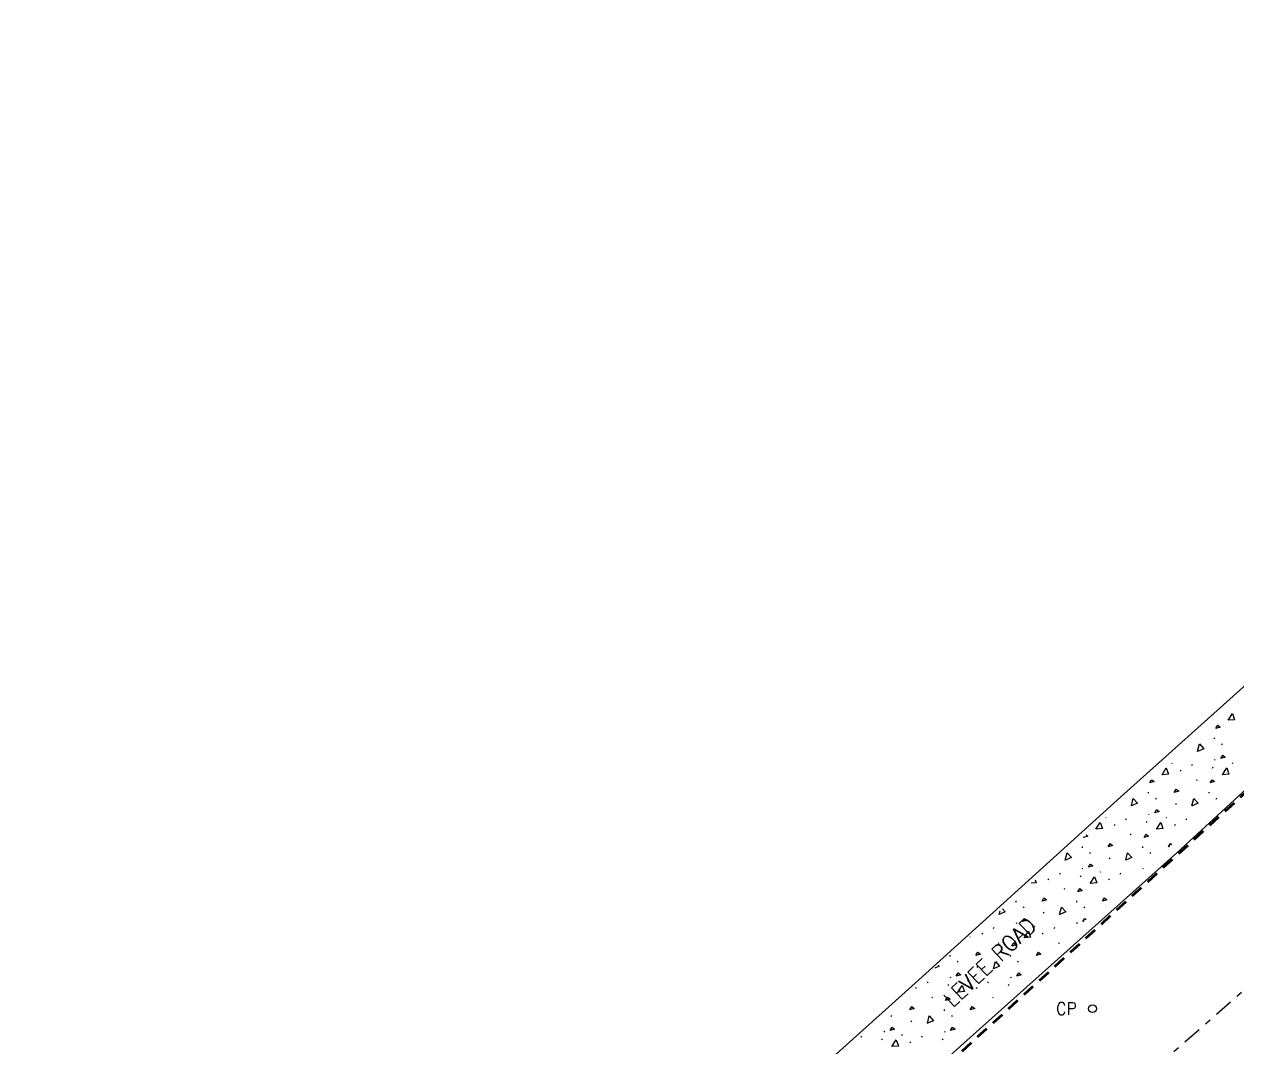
# Model space of a CAD drawing. Header units: metres. Extents: x -703672 to 3951284, y -4124475 to 4104628.
# Drawn here: x 327111.4 to 327188.3, y 4104162.7 to 4104227.6 of the extents above; entities that cross this region are included whole.
import ezdxf
from ezdxf.enums import TextEntityAlignment as Align

# ---------------------------------------------------------------- set-up
doc = ezdxf.new("R2010")
doc.units = ezdxf.units.M
doc.header["$MEASUREMENT"] = 0
doc.linetypes.add('DGN Style 2', pattern=[1.3283826688107345, 0.7970296012864407, -0.5313530675242938])
doc.linetypes.add('DGN Style 7', pattern=[2.6567653376214695, 1.195544401929661, -0.5313530675242938, 0.3985148006432204, -0.5313530675242938])
for name, color, linetype, lineweight in [('C-PROP-BASE', 2, 'CONLMT', 0), ('C-PROP-CONS(Alpha)', 7, 'DGN Style 2', 40), ('V-ANNO-PATT', 9, 'Continuous', 0), ('V-POWR-POLE', 7, 'Continuous', 0), ('V-SITE-WALK', 7, 'Continuous', 0)]:
    doc.layers.add(name, color=color, linetype=linetype, lineweight=lineweight)
doc.styles.add('Style-STANDARD', font='STANDARD.shx')
doc.linetypes.add('CONLMT', pattern='A,0.10417,-0.00902625,[2,dgnlstyle-tsaec.shx,S=4.133597883597883e-05,R=0,X=0,Y=0],-0.00902625', length=0.1222225)

# ---------------------------------------------------------------- blocks, each defined once
blk = doc.blocks.new('POLE1_1')
at = {"layer": 'V-POWR-POLE', "linetype": 'ByBlock'}
blk.add_circle((6.589354597963393e-05, 6.589386612176895e-05), 0.16473379, dxfattribs=at)
blk = doc.blocks.new('NULL_70')
at = {"layer": 'V-POWR-POLE', "linetype": 'ByBlock', "xscale": 1.5, "yscale": 1.5, "zscale": 0.5}
blk.add_blockref('POLE1_1', (0, 0), dxfattribs=at)
blk = doc.blocks.new('NULL_69')
at = {"layer": 'V-POWR-POLE', "linetype": 'ByBlock'}
blk.add_blockref('NULL_70', (0, 0), dxfattribs=at)
at = {"layer": 'V-POWR-POLE', "linetype": 'ByBlock', "style": 'Style-STANDARD'}
blk.add_text('CP', height=0.8, dxfattribs=at).set_placement((-1, 0), align=Align.MIDDLE_RIGHT)
blk = doc.blocks.new('POLE1_3')
at = {"layer": 'V-POWR-POLE', "linetype": 'ByBlock'}
blk.add_circle((6.589357508346438e-05, 6.589386612176895e-05), 0.16473379, dxfattribs=at)
blk = doc.blocks.new('NULL_1848')
at = {"layer": 'V-POWR-POLE', "linetype": 'ByBlock', "xscale": 1.5, "yscale": 1.5, "zscale": 0.5}
blk.add_blockref('POLE1_3', (0, 0), dxfattribs=at)

msp = doc.modelspace()

# ---------------------------------------------------------------- linework, layer by layer
at = {"layer": 'C-PROP-BASE', "color": 251, "linetype": 'DGN Style 7'}
msp.add_lwpolyline([(327108.3599347307, 4104088.360029524), (327122.882934731, 4104104.208712024), (327130.3869347314, 4104112.269712024), (327155.1269347306, 4104136.681712024), (327209.6859347307, 4104184.752712024), (327234.0319347308, 4104201.824712024), (327263.0649347309, 4104223.844712024), (327317.2629347312, 4104265.886712024)], dxfattribs=at)
at = {"layer": 'C-PROP-CONS(Alpha)', "color": 9, "transparency": 33554661, "flags": 128}
msp.add_lwpolyline([(328051.3527000129, 4102748.37939936), (328033.3155557459, 4102763.759859016), (328008.635876491, 4102785.194791595), (328001.0587122234, 4102791.754994317), (327978.7635198684, 4102811.492673358), (327966.1439298082, 4102822.81362133), (327961.8799502737, 4102829.347595384), (327957.057644274, 4102838.760785415), (327950.9142166439, 4102852.447486374), (327944.9108842695, 4102882.46314165), (327922.9503158275, 4102979.617200589), (327922.1960612735, 4102984.074704956), (327896.895254712, 4103096.805002357), (327873.602682129, 4103197.996084934), (327970.2778919048, 4103222.03458913), (327945.2853782952, 4103305.343080384), (327930.2819876203, 4103330.564998057), (327883.5789010234, 4103409.045375251), (327883.5789010235, 4103409.045375251), (327870.9613363898, 4103413.475533437), (327831.8293273544, 4103476.306306486), (327799.6734495071, 4103521.613691107), (327806.6592676204, 4103526.955593927), (327784.9216440988, 4103571.617824119), (327626.2738909589, 4103555.289453546), (327612.5795421994, 4103537.316554541), (327610.912267143, 4103605.482858766), (327464.3899750119, 4103600.408329677), (327376.9287606052, 4103410.137822579), (327521.4700117525, 4103346.727226583), (327528.8281654069, 4103347.647212733), (327568.3287292437, 4103211.27215154), (327234.5934998402, 4103358.397358307), (327245.9429127203, 4103450.162797557), (327247.4057606828, 4103462.282137395), (327240.1466832621, 4103465.304146356), (327209.4846702361, 4103470.912804143), (327163.5775247305, 4103479.173001934), (327097.1773292364, 4103490.791457197), (327094.8037589096, 4103490.336329404), (327087.5669605479, 4103491.465917642), (327077.449539086, 4103494.95888159), (327074.0302851388, 4103496.139353393), (327072.3445527111, 4103496.70369043), (327040.4265800085, 4103507.290822693), (327024.6254833043, 4103509.746641063), (327005.0554566061, 4103511.621346213), (326997.3663593705, 4103513.401218432), (326987.1858611336, 4103509.176851866), (326924.9401869376, 4103516.679666858), (326868.1898380349, 4103514.452095245, -0.4874798272826256), (326842.7291952347, 4103544.504835935), (326855.8128268328, 4103607.653487044), (326872.3549334486, 4103674.829124694), (326885.7849688843, 4103716.963841686), (326897.1820855098, 4103756.392376348), (326911.8079730987, 4103792.562866542), (326942.7784593481, 4103859.495280759), (326985.0309523789, 4103937.170100313), (327038.3759761521, 4104017.339902852), (327049.9699591843, 4104031.93014326), (327093.2772874826, 4104085.216318096), (327121.0561478767, 4104115.05712215), (327147.4927338528, 4104141.109056442), (327201.0579048989, 4104189.950156559), (327247.8236230445, 4104227.241544621), (327274.2756034104, 4104246.458416275), (327310.9052788371, 4104272.189052842), (327338.7507480193, 4104290.682435896), (327394.3822770293, 4104323.718145463), (327454.7797406209, 4104356.193582261), (327554.8217139727, 4104397.588329164), (327560.1573850386, 4104391.696800068), (327629.8959608893, 4104414.015198105), (327759.0313031515, 4104448.398455133), (327757.2739255879, 4104455.165774307), (328107.0540342975, 4104542.510103815), (328119.3380608568, 4104542.510103815), (328124.6483431717, 4104536.17317302), (328129.4254646109, 4104518.549251009), (328131.921990407, 4104503.029638088), (328135.078302787, 4104500.213224401), (328154.085317786, 4104500.667789092), (328149.8985258908, 4104547.783738694), (328149.7745655841, 4104555.824714896), (328168.0966631506, 4104560.116307975), (328180.1971601305, 4104561.571233069), (328186.8764764442, 4104562.389659171), (328203.8937110046, 4104564.517264253), (328194.5649608789, 4104557.623580912), (328191.4437345657, 4104556.202444898), (328187.3603782359, 4104545.719257489), (328182.8253075863, 4104532.763466077), (328181.3393865761, 4104525.839460123), (328180.4385673145, 4104514.508980992), (328180.3416913476, 4104501.519693172), (328182.9952471908, 4104464.369911368), (328121.0450735461, 4104464.115166628), (328089.3117504606, 4104492.939601823), (327768.6929376793, 4104411.193379837), (327762.394272341, 4104435.44831491), (327630.6153729495, 4104402.081270727), (327568.961239384, 4104381.975780278), (327586.7809209799, 4104362.299684941), (327579.7950375145, 4104360.190021981), (327526.9949811692, 4104339.560635842), (327472.178603134, 4104315.449356015), (327377.0616109308, 4104262.394203749), (327337.8150383515, 4104235.453131521), (327331.8477650884, 4104234.203481648), (327216.3820695355, 4104145.337984444), (327178.5929724798, 4104112.042658567), (327136.6371358891, 4104068.619937841), (327133.1617217513, 4104062.073926368), (327081.9927725713, 4104002.304896605), (327197.9125123062, 4103949.973291562), (327165.5484697489, 4103878.060140899), (327236.1839484199, 4103839.517953459), (327385.373955234, 4103849.829860281), (327376.9496945368, 4103947.711745712), (327522.7087312953, 4103959.659207741), (327570.1209276664, 4103966.104005254), (327619.9429955619, 4103970.187781311), (327675.5802737248, 4103972.189662043), (327840.2462419602, 4103985.686872555), (327861.3262067086, 4103740.757760243), (327930.6420660896, 4103742.354851621), (327992.4427256854, 4103748.227855178), (328033.5029494578, 4103744.724846469), (328070.8848923553, 4103745.586155542), (328069.9830035489, 4103756.769478619), (328241.8330771768, 4103770.442215998), (328288.4642937218, 4103241.598537642), (328052.9743225681, 4103223.495877456), (328046.3409570817, 4103208.988679592), (328077.9633670195, 4102853.33535271), (328045.914018165, 4102815.224954779), (328124.4115326538, 4102748.37939936)], format="xyb", dxfattribs=at)
at = {"layer": 'V-ANNO-PATT', "linetype": 'Continuous'}
for p, q in [((327186.8933280095, 4104182.320549935, 12.06552094284165), (327186.8940711887, 4104182.245557312, 12.03655934167189)), ((327187.3784707285, 4104181.878196709, 11.75300286959933), (327187.4203262959, 4104181.953283189, 11.76944616568964)), ((327186.9077734429, 4104180.944965621, 11.5340406565792), (327186.9367222533, 4104180.894939254, 11.50633544133872)), ((327184.1962910778, 4104180.732846315, 12.25184231701029), (327184.225143967, 4104180.682819948, 12.2241653706967)), ((327184.7474505388, 4104180.203955921, 11.88670116612928), (327184.789392273, 4104180.278948542, 11.9030830948363)), ((327185.4754244804, 4104180.569720937, 11.81234745972014), (327185.5173662146, 4104180.644713559, 11.82872938842716)), ((327186.7861257261, 4104180.395614161, 11.35934037896224), (327186.8280772147, 4104180.470700641, 11.37575540612567)), ((327188.0331372353, 4104180.732846315, 11.12108524170734), (327188.0619901245, 4104180.682819948, 11.09340829539374)), ((327185.7568367445, 4104179.670560338, 11.38478928098779), (327185.7856896337, 4104179.620533971, 11.3571123346742)), ((327182.697976649, 4104178.870983184, 11.9798104494491), (327182.6987198283, 4104178.795990562, 11.95084884827934)), ((327183.183119368, 4104178.428629959, 11.66729237620679), (327183.2249749356, 4104178.503716439, 11.6837356722971)), ((327186.5348228065, 4104178.870983184, 10.84905337414616), (327186.5355659858, 4104178.795990562, 10.8200917729764)), ((327187.0199655255, 4104178.428629959, 10.53653530090384), (327187.0618210931, 4104178.503716439, 10.55297859699416)), ((327184.44225124, 4104178.086892616, 11.16523519025824), (327184.4842027287, 4104178.161979096, 11.18165021742168)), ((327180.0120954925, 4104177.263937206, 12.15543071885736), (327180.0297926066, 4104177.233253197, 12.13845487730415)), ((327181.2800731199, 4104177.120154187, 11.7266369663276), (327181.3220148541, 4104177.195146808, 11.74301889503461)), ((327182.5907743656, 4104176.946047411, 11.27362988556969), (327182.6327258543, 4104177.021133891, 11.29004491273312)), ((327182.7124220824, 4104177.495398871, 11.44833016318665), (327182.7413708929, 4104177.445372503, 11.42062494794618)), ((327183.8377858749, 4104177.283279564, 11.03537474831479), (327183.8666387641, 4104177.233253197, 11.0076978020012)), ((327185.1169192775, 4104177.120154187, 10.59587989102464), (327185.1588610117, 4104177.195146808, 10.61226181973166)), ((327180.5520991784, 4104176.754389171, 11.80099067273674), (327180.5940409126, 4104176.829381792, 11.81737260144376)), ((327181.5614853841, 4104176.220993588, 11.29907878759525), (327181.5903382733, 4104176.170967221, 11.27140184128165)), ((327184.3889453359, 4104176.754389171, 10.67023359743379), (327184.4308870701, 4104176.829381792, 10.68661552614081)), ((327178.5026252886, 4104175.421416434, 11.89409995605656), (327178.5033684678, 4104175.346423812, 11.8651383548868)), ((327178.9877680076, 4104174.979063208, 11.58158188281423), (327179.0296235752, 4104175.054149688, 11.59802517890456)), ((327180.2468998796, 4104174.637325866, 11.0795246968657), (327180.2888513682, 4104174.712412346, 11.09593972402914)), ((327182.3394714461, 4104175.421416434, 10.76334288075361), (327182.3402146254, 4104175.346423812, 10.73438127958385)), ((327182.8246141652, 4104174.979063208, 10.45082480751129), (327182.8664697327, 4104175.054149688, 10.46726810360161)), ((327178.517070722, 4104174.04583212, 11.36261966979411), (327178.5460195324, 4104173.995805753, 11.33491445455363)), ((327182.3539168796, 4104174.04583212, 10.23186259449116), (327182.38286569, 4104173.995805753, 10.20415737925069)), ((327176.3567478179, 4104173.30482242, 11.71528017934419), (327176.3986895522, 4104173.379815042, 11.73166210805121)), ((327177.0847217595, 4104173.670587436, 11.64092647293505), (327177.1266634937, 4104173.745580058, 11.65730840164207)), ((327178.3954230052, 4104173.496480661, 11.18791939217715), (327178.4373744938, 4104173.571567141, 11.20433441934058)), ((327179.6424345145, 4104173.833712814, 10.94966425492225), (327179.6712874037, 4104173.783686447, 10.92198730860866)), ((327180.1935939755, 4104173.30482242, 10.58452310404125), (327180.2355357097, 4104173.379815042, 10.60090503274827)), ((327180.921567917, 4104173.670587436, 10.5101693976321), (327180.9635096513, 4104173.745580058, 10.52655132633912)), ((327177.3661340236, 4104172.771426837, 11.2133682942027), (327177.3949869128, 4104172.72140047, 11.1856913478891)), ((327174.3072739281, 4104171.971849684, 11.80838946266402), (327174.3080171074, 4104171.896857061, 11.77942786149426)), ((327174.7924166472, 4104171.529496458, 11.49587138942169), (327174.8342722147, 4104171.604582938, 11.51231468551201)), ((327178.1441200856, 4104171.971849684, 10.67763238736107), (327178.1448632649, 4104171.896857061, 10.6486707861913)), ((327178.6292628048, 4104171.529496458, 10.36511431411875), (327178.6711183722, 4104171.604582938, 10.38155761020906)), ((327176.0515485191, 4104171.187759116, 10.99381420347315), (327176.0935000078, 4104171.262845596, 11.01022923063659)), ((327172.889370399, 4104170.221020686, 11.5552159795425), (327172.9313121333, 4104170.296013308, 11.57159790824952)), ((327174.2000716447, 4104170.046913911, 11.1022088987846), (327174.2420231334, 4104170.122000391, 11.11862392594804)), ((327174.3217193616, 4104170.59626537, 11.27690917640157), (327174.3506681719, 4104170.546239003, 11.24920396116109)), ((327175.447083154, 4104170.384146064, 10.86395376152971), (327175.4759360433, 4104170.334119696, 10.83627681521611)), ((327176.7262165566, 4104170.221020686, 10.42445890423956), (327176.7681582908, 4104170.296013308, 10.44084083294658)), ((327178.1585655191, 4104170.59626537, 10.14615210109862), (327178.1875143295, 4104170.546239003, 10.11844688585814)), ((327172.1613964575, 4104169.85525567, 11.62956968595165), (327172.2033381917, 4104169.930248292, 11.64595161465867)), ((327173.1707826632, 4104169.321860088, 11.12765780081016), (327173.1996355524, 4104169.271833721, 11.09998085449656)), ((327175.998242615, 4104169.85525567, 10.4988126106487), (327176.0401843492, 4104169.930248292, 10.51519453935572)), ((327177.0076288207, 4104169.321860088, 9.99690072550721), (327177.034858938, 4104169.274647351, 9.97078041256838)), ((327170.1119225677, 4104168.522282934, 11.72267896927147), (327170.1126657469, 4104168.447290312, 11.69371736810171)), ((327173.9487687252, 4104168.522282934, 10.59192189396853), (327173.9495119044, 4104168.447290312, 10.56296029279876)), ((327170.5970652867, 4104168.079929709, 11.41016089602915), (327170.6389208542, 4104168.155016189, 11.42660419211947)), ((327171.8561971586, 4104167.738192366, 10.90810371008061), (327171.8981486473, 4104167.813278846, 10.92451873724404)), ((327174.4339114443, 4104168.079929709, 10.2794038207262), (327174.4757670118, 4104168.155016189, 10.29584711681652)), ((327170.1263680011, 4104167.14669862, 11.19119868300902), (327170.1553168115, 4104167.096672253, 11.16349346776854)), ((327173.9632141587, 4104167.14669862, 10.06044160770607), (327173.992162969, 4104167.096672253, 10.03273639246559)), ((327167.966045097, 4104166.40568892, 11.5438591925591), (327168.0079868312, 4104166.480681542, 11.56024112126612)), ((327168.6940190386, 4104166.771453937, 11.46950548614996), (327168.7359607728, 4104166.846446558, 11.48588741485698)), ((327170.0047202843, 4104166.597347161, 11.01649840539206), (327170.046671773, 4104166.672433641, 11.03291343255549)), ((327171.2517317935, 4104166.934579314, 10.77824326813716), (327171.2805846828, 4104166.884552947, 10.75056632182357)), ((327171.8028912546, 4104166.40568892, 10.41310211725616), (327171.8448329888, 4104166.480681542, 10.42948404596318)), ((327172.5308651961, 4104166.771453937, 10.33874841084701), (327172.5728069303, 4104166.846446558, 10.35513033955403)), ((327173.8415664419, 4104166.597347161, 9.885741330089104), (327173.8835179305, 4104166.672433641, 9.902156357252544)), ((327168.9754313027, 4104165.872293338, 11.04194730741761), (327169.0042841919, 4104165.82226697, 11.01427036110401)), ((327172.8122774603, 4104165.872293338, 9.911190232114663), (327172.8411303495, 4104165.82226697, 9.883513285801065)), ((327166.4017139263, 4104164.630362958, 11.3244504026366), (327166.4435694938, 4104164.705449438, 11.34089369872692)), ((327169.7534173648, 4104165.072716184, 10.50621140057598), (327169.754160544, 4104164.997723561, 10.47724979940621)), ((327170.2385600838, 4104164.630362958, 10.19369332733365), (327170.2804156513, 4104164.705449438, 10.21013662342398)), ((327167.6608457982, 4104164.288625616, 10.82239321668806), (327167.7027972869, 4104164.363712096, 10.8388082438515)), ((327164.4986676782, 4104163.321887186, 11.38379499275741), (327164.5406094124, 4104163.396879808, 11.40017692146443)), ((327165.8093689238, 4104163.14778041, 10.93078791199951), (327165.8513204125, 4104163.22286689, 10.94720293916294)), ((327165.9310166407, 4104163.69713187, 11.10548818961647), (327165.9599654511, 4104163.647105503, 11.07778297437599)), ((327167.0563804331, 4104163.485012564, 10.69253277474461), (327167.0852333223, 4104163.434986196, 10.66485582843102)), ((327168.3355138357, 4104163.321887186, 10.25303791745446), (327168.3774555699, 4104163.396879808, 10.26941984616148)), ((327169.6462150814, 4104163.14778041, 9.800030836696564), (327169.68816657, 4104163.22286689, 9.816445863859997)), ((327169.7678627982, 4104163.69713187, 9.974731114313528), (327169.7968116087, 4104163.647105503, 9.947025899073047)), ((327167.6075398941, 4104162.95612217, 10.3273916238636), (327167.6494816284, 4104163.031114792, 10.34377355257062))]:
    msp.add_line(p, q, dxfattribs=at)
at = {"layer": 'V-ANNO-PATT', "linetype": 'Continuous', "extrusion": (0.2653267763748128, -0.345058989068276, 0.9002977262004663), "flags": 128}
for points, elevation in [([(2761127.699048107, 2749607.627136212), (2761128.175464109, 2749607.81570894), (2761128.046263814, 2749607.377269864), (2761127.705815702, 2749607.621356105)], -1329362.696240972), ([(2761109.02650055, 2749604.24168954), (2761109.502916552, 2749604.430262264), (2761109.373716258, 2749603.991823189), (2761109.033268147, 2749604.23590943)], -1329362.696240969), ([(2761103.597959674, 2749604.044778236), (2761104.074375677, 2749604.233350962), (2761103.945175382, 2749603.794911885), (2761103.604727271, 2749604.038998128)], -1329362.696240968), ([(2761098.169418801, 2749603.847866933), (2761098.645834802, 2749604.036439661), (2761098.516634508, 2749603.598000583), (2761098.176186396, 2749603.842086826)], -1329362.696240967)]:
    msp.add_lwpolyline(points, dxfattribs=dict(at, elevation=elevation))
at = {"layer": 'V-ANNO-PATT', "linetype": 'Continuous', "extrusion": (0.2653267760600693, -0.3450589891653407, 0.9002977262560221), "flags": 128}
for points, elevation in [([(2761126.756596297, 2749607.696360684), (2761126.981757303, 2749607.796003906), (2761127.030298262, 2749607.57937571), (2761126.756596297, 2749607.696360684)], -1329362.696742322), ([(2761121.328055423, 2749607.49944938), (2761121.553216429, 2749607.599092602), (2761121.601757388, 2749607.382464405), (2761121.328055423, 2749607.49944938)], -1329362.696742319), ([(2761124.369671367, 2749604.901647916), (2761124.594832372, 2749605.001291136), (2761124.643373332, 2749604.78466294), (2761124.369671367, 2749604.901647916)], -1329362.696742323), ([(2761122.203072238, 2749605.917290404), (2761122.428233244, 2749606.016933624), (2761122.476774202, 2749605.800305429), (2761122.203072238, 2749605.917290404)], -1329362.696742321), ([(2761118.941130491, 2749604.704736609), (2761119.166291497, 2749604.804379831), (2761119.214832456, 2749604.587751633), (2761118.941130491, 2749604.704736609)], -1329362.696742319), ([(2761116.774531364, 2749605.7203791), (2761116.99969237, 2749605.820022319), (2761117.048233328, 2749605.603394124), (2761116.774531364, 2749605.7203791)], -1329362.696742318), ([(2761113.512589617, 2749604.507825306), (2761113.737750623, 2749604.607468525), (2761113.786291582, 2749604.390840329), (2761113.512589617, 2749604.507825306)], -1329362.696742317), ([(2761111.345990488, 2749605.523467794), (2761111.571151494, 2749605.623111014), (2761111.619692453, 2749605.406482819), (2761111.345990488, 2749605.523467794)], -1329362.696742316), ([(2761114.387606433, 2749602.925666329), (2761114.612767439, 2749603.02530955), (2761114.661308398, 2749602.808681353), (2761114.387606433, 2749602.925666329)], -1329362.696742319), ([(2761108.084048742, 2749604.310913999), (2761108.309209749, 2749604.410557221), (2761108.357750708, 2749604.193929024), (2761108.084048742, 2749604.310913999)], -1329362.696742314), ([(2761105.917449615, 2749605.326556489), (2761106.14261062, 2749605.426199709), (2761106.191151577, 2749605.209571513), (2761105.917449615, 2749605.326556489)], -1329362.696742312), ([(2761108.959065557, 2749602.728755024), (2761109.184226563, 2749602.828398244), (2761109.232767522, 2749602.611770048), (2761108.959065557, 2749602.728755024)], -1329362.696742316), ([(2761102.655507869, 2749604.114002693), (2761102.880668874, 2749604.213645915), (2761102.929209833, 2749603.997017718), (2761102.655507869, 2749604.114002693)], -1329362.696742312), ([(2761100.48890874, 2749605.129645184), (2761100.714069746, 2749605.229288404), (2761100.762610704, 2749605.012660208), (2761100.48890874, 2749605.129645184)], -1329362.69674231), ([(2761103.530524684, 2749602.531843718), (2761103.755685689, 2749602.631486939), (2761103.804226647, 2749602.414858742), (2761103.530524684, 2749602.531843718)], -1329362.696742313)]:
    msp.add_lwpolyline(points, dxfattribs=dict(at, elevation=elevation))
at = {"layer": 'V-ANNO-PATT', "linetype": 'Continuous', "extrusion": (0.2653267761598727, -0.3450589890692912, 0.9002977262634221), "flags": 128}
for points, elevation in [([(2761124.952974624, 2749607.200847019), (2761125.336103126, 2749607.541030736), (2761125.364632092, 2749607.08478885), (2761124.961234328, 2749607.197737792)], -1329362.696315462), ([(2761119.524433749, 2749607.003935716), (2761119.907562252, 2749607.344119433), (2761119.936091218, 2749606.887877547), (2761119.532693454, 2749607.000826489)], -1329362.696315461), ([(2761122.566049693, 2749604.40613425), (2761122.949178193, 2749604.746317965), (2761122.977707161, 2749604.29007608), (2761122.574309396, 2749604.403025022)], -1329362.696315462), ([(2761114.095892874, 2749606.807024411), (2761114.479021376, 2749607.147208126), (2761114.507550343, 2749606.69096624), (2761114.104152578, 2749606.803915184)], -1329362.696315459), ([(2761117.137508819, 2749604.209222946), (2761117.520637319, 2749604.549406662), (2761117.549166287, 2749604.093164777), (2761117.145768522, 2749604.206113719)], -1329362.696315461), ([(2761111.708967943, 2749604.012311641), (2761112.092096445, 2749604.352495358), (2761112.120625412, 2749603.896253473), (2761111.717227647, 2749604.009202414)], -1329362.696315458), ([(2761106.280427068, 2749603.815400337), (2761106.663555571, 2749604.155584054), (2761106.692084537, 2749603.699342169), (2761106.288686773, 2749603.812291112)], -1329362.696315457), ([(2761100.851886194, 2749603.618489034), (2761101.235014695, 2749603.95867275), (2761101.263543662, 2749603.502430865), (2761100.860145898, 2749603.615379807)], -1329362.696315454)]:
    msp.add_lwpolyline(points, dxfattribs=dict(at, elevation=elevation))
at = {"layer": 'V-ANNO-PATT', "linetype": 'Continuous', "extrusion": (0.2653267767861469, -0.3450589883311567, 0.9002977263617592), "flags": 128}
for points, elevation in [([(2761125.857369378, 2749605.802342542), (2761126.082606426, 2749605.901920816), (2761126.131147384, 2749605.685292621), (2761125.857369378, 2749605.802342542)], -1329362.693081115), ([(2761120.428828505, 2749605.605431249), (2761120.654065551, 2749605.705009523), (2761120.702606509, 2749605.488381327), (2761120.428828505, 2749605.605431249)], -1329362.693081119), ([(2761115.000287629, 2749605.408519954), (2761115.225524675, 2749605.508098231), (2761115.274065633, 2749605.291470034), (2761115.000287629, 2749605.408519954)], -1329362.693081122), ([(2761109.571746754, 2749605.21160866), (2761109.7969838, 2749605.311186938), (2761109.845524759, 2749605.09455874), (2761109.571746754, 2749605.21160866)], -1329362.693081124), ([(2761104.14320588, 2749605.014697368), (2761104.368442925, 2749605.114275645), (2761104.416983883, 2749604.897647448), (2761104.14320588, 2749605.014697368)], -1329362.693081128), ([(2761107.184821818, 2749602.416895897), (2761107.410058864, 2749602.516474174), (2761107.458599823, 2749602.299845977), (2761107.184821818, 2749602.416895897)], -1329362.693081128), ([(2761098.714665003, 2749604.817786073), (2761098.939902049, 2749604.91736435), (2761098.98844301, 2749604.700736154), (2761098.714665003, 2749604.817786073)], -1329362.693081132), ([(2761101.756280941, 2749602.219984602), (2761101.981517988, 2749602.319562878), (2761102.030058947, 2749602.102934682), (2761101.756280941, 2749602.219984602)], -1329362.693081132)]:
    msp.add_lwpolyline(points, dxfattribs=dict(at, elevation=elevation))
at = {"layer": 'V-ANNO-PATT', "linetype": 'Continuous', "extrusion": (0.2653267763748129, -0.3450589890682731, 0.9002977262004672), "flags": 128}
for points, elevation in [([(2761122.270507246, 2749607.430224903), (2761122.746923247, 2749607.618797628), (2761122.617722953, 2749607.180358552), (2761122.277274841, 2749607.424444795)], -1329362.696240959), ([(2761125.312123189, 2749604.832423436), (2761125.78853919, 2749605.020996163), (2761125.659338897, 2749604.582557086), (2761125.318890785, 2749604.826643329)], -1329362.696240959), ([(2761119.883582314, 2749604.635512134), (2761120.359998315, 2749604.824084862), (2761120.23079802, 2749604.385645783), (2761119.890349909, 2749604.629732026)], -1329362.696240959), ([(2761114.455041438, 2749604.43860083), (2761114.931457439, 2749604.627173558), (2761114.802257144, 2749604.188734481), (2761114.461809033, 2749604.432820722)], -1329362.696240958)]:
    msp.add_lwpolyline(points, dxfattribs=dict(at, elevation=elevation))
at = {"layer": 'V-ANNO-PATT', "linetype": 'Continuous', "extrusion": (-0.08684653336597786, -0.1346119766879185, 0.9870852523335982), "elevation": -580873.8053564143, "flags": 128}
msp.add_lwpolyline([(-1950058.480750298, 3579269.321319986), (-1950058.480750297, 3579269.813893497)], dxfattribs=at)
at = {"layer": 'V-ANNO-PATT', "linetype": 'Continuous', "extrusion": (0.2653267763590743, -0.3450589888280085, 0.9002977262971923), "elevation": -1329362.695260018, "flags": 128}
msp.add_lwpolyline([(2761117.317540453, 2749607.415369435), (2761117.190122148, 2749606.982977511), (2761116.849674036, 2749607.227063754)], dxfattribs=at)
at = {"layer": 'V-ANNO-PATT', "linetype": 'Continuous', "extrusion": (0.2653267761653806, -0.3450589896540042, 0.9002977260376948), "elevation": -1329362.698713426, "flags": 128}
msp.add_lwpolyline([(2761116.139311609, 2749607.33070808), (2761116.171712273, 2749607.186110661), (2761115.898010309, 2749607.303095636)], dxfattribs=at)
at = {"layer": 'V-ANNO-PATT', "linetype": 'Continuous', "extrusion": (-0.08998161945072562, -0.1514326943401128, 0.9843634731367874), "elevation": -650934.5895457076, "flags": 128}
msp.add_lwpolyline([(-1815249.826095077, 3637644.668904242), (-1815249.826095077, 3637644.697432087)], dxfattribs=at)
at = {"layer": 'V-ANNO-PATT', "linetype": 'Continuous', "extrusion": (0.2653267764935476, -0.3450589893792564, 0.9002977260462837), "elevation": -1329362.697478442, "flags": 128}
msp.add_lwpolyline([(2761119.817643509, 2749603.120719275), (2761120.042804515, 2749603.220362497), (2761120.068195216, 2749603.107049083)], dxfattribs=at)
at = {"layer": 'V-ANNO-PATT', "linetype": 'Continuous', "extrusion": (0.1640186503383657, 0.04861864779454807, 0.9852583972886557), "elevation": 253213.854985021, "flags": 128}
msp.add_lwpolyline([(3841956.209555117, -1458273.150696749), (3841956.209555118, -1458273.080669236)], dxfattribs=at)
at = {"layer": 'V-ANNO-PATT', "linetype": 'Continuous', "extrusion": (0.265326776674168, -0.3450589887936898, 0.9002977262174844), "elevation": -1329362.695016076, "flags": 128}
msp.add_lwpolyline([(2761111.828112305, 2749607.003603143), (2761111.76348068, 2749606.78427679), (2761111.492514252, 2749606.978547737)], dxfattribs=at)
at = {"layer": 'V-ANNO-PATT', "linetype": 'Continuous', "extrusion": (-0.06895598109776077, -0.2806557601136573, 0.9573282702322493), "elevation": -1174408.526329649, "flags": 128}
msp.add_lwpolyline([(-661530.3743327798, 3890296.253343505), (-661530.3743327798, 3890296.518486411)], dxfattribs=at)
at = {"layer": 'V-ANNO-PATT', "linetype": 'Continuous', "extrusion": (0.2653267764060556, -0.3450589886266505, 0.9002977263605213), "elevation": -1329362.694418237, "flags": 128}
msp.add_lwpolyline([(2761109.06310008, 2749606.798297346), (2761109.082271967, 2749606.491696045), (2761108.678874203, 2749606.60464499)], dxfattribs=at)
at = {"layer": 'V-ANNO-PATT', "linetype": 'Continuous', "extrusion": (0.2653267774320703, -0.3450589886502258, 0.9002977260491086), "elevation": -1329362.694179309, "flags": 128}
msp.add_lwpolyline([(2761112.615590815, 2749602.611038781), (2761112.840827863, 2749602.710617058), (2761112.868174467, 2749602.588574857)], dxfattribs=at)
at = {"layer": 'V-ANNO-PATT', "linetype": 'Continuous', "extrusion": (0.1640616170729114, 0.04861479972340355, 0.9852514334175184), "elevation": 253210.7805005514, "flags": 128}
msp.add_lwpolyline([(3842090.716500043, -1457904.678280586), (3842090.716500045, -1457904.590192446)], dxfattribs=at)
at = {"layer": 'V-ANNO-PATT', "linetype": 'Continuous', "extrusion": (0.2653267689422777, -0.3450590107896176, 0.9002977200657246), "elevation": -1329362.787820823, "flags": 128}
msp.add_lwpolyline([(2761106.199701764, 2749606.686413917), (2761106.197856822, 2749606.680153132), (2761106.190121946, 2749606.685698697)], dxfattribs=at)
at = {"layer": 'V-ANNO-PATT', "linetype": 'Continuous', "extrusion": (0.2653267767096072, -0.3450589900225355, 0.9002977257360578), "elevation": -1329362.700047879, "flags": 128}
msp.add_lwpolyline([(2761103.643246857, 2749606.395554226), (2761103.649449344, 2749606.296362624), (2761103.368457253, 2749606.375038715)], dxfattribs=at)
at = {"layer": 'V-SITE-WALK', "linetype": 'Continuous'}
for points in [[(327025.5763303137, 4104007.689384393, 11.56978330707999), (327027.3510475418, 4104010.303411468, 11.20659303107634), (327036.6712587727, 4104022.764368912, 11.34414598812489), (327045.5793643889, 4104034.444239344, 11.45473102100501), (327055.0284339557, 4104046.6314904, 11.46199422440005), (327067.8193038316, 4104062.616662628, 11.39036517277764), (327077.0877349966, 4104073.588814859, 11.43833313022276), (327087.8181487605, 4104086.489531283, 11.38609346461728), (327098.5583612279, 4104098.831568105, 11.38268073556882), (327109.7221317494, 4104111.013937793, 11.53772426838965), (327121.5959526721, 4104123.250389616, 11.44478700107143), (327133.566022297, 4104134.898686811, 11.39828997478176), (327145.180264328, 4104145.975033139, 11.53558431345645), (327152.9070011778, 4104153.264410166, 11.53209288621844), (327167.9130922064, 4104166.742851114, 11.60118795063622), (327180.9570968763, 4104178.570268781, 11.4700125868198), (327191.9682879383, 4104188.420696734, 11.57791033444992), (327200.4985381368, 4104195.537368318, 11.71758538689247), (327195.0520233655, 4104191.03030723, 11.63565187794129), (327207.9602692476, 4104201.752253171, 11.71681738378889), (327221.1516966908, 4104212.840622319, 11.74585752888684), (327233.9681162302, 4104222.941524051, 11.80955882200294), (327250.5053943747, 4104235.280005324, 11.85303256885654)], [(327025.5763303137, 4104007.689384393, 11.56978330707999), (327027.3510475418, 4104010.303411468, 11.20659303107634), (327036.6712587727, 4104022.764368912, 11.34414598812489), (327045.5793643889, 4104034.444239344, 11.45473102100501), (327055.0284339557, 4104046.6314904, 11.46199422440005), (327067.8193038316, 4104062.616662628, 11.39036517277764), (327077.0877349966, 4104073.588814859, 11.43833313022276), (327087.8181487605, 4104086.489531283, 11.38609346461728), (327098.5583612279, 4104098.831568105, 11.38268073556882), (327109.7221317494, 4104111.013937793, 11.53772426838965), (327121.5959526721, 4104123.250389616, 11.44478700107143), (327133.566022297, 4104134.898686811, 11.39828997478176), (327145.180264328, 4104145.975033139, 11.53558431345645), (327152.9070011778, 4104153.264410166, 11.53209288621844), (327167.9130922064, 4104166.742851114, 11.60118795063622), (327180.9570968763, 4104178.570268781, 11.4700125868198), (327191.9682879383, 4104188.420696734, 11.57791033444992), (327200.4985381368, 4104195.537368318, 11.71758538689247), (327195.0520233655, 4104191.03030723, 11.63565187794129), (327207.9602692476, 4104201.752253171, 11.71681738378889), (327221.1516966908, 4104212.840622319, 11.74585752888684), (327233.9681162302, 4104222.941524051, 11.80955882200294), (327250.5053943747, 4104235.280005324, 11.85303256885654)], [(327029.1123733493, 4104004.313149879, 11.58885464735975), (327031.2584139822, 4104007.200848587, 11.30793957574076), (327040.4472998722, 4104019.873242753, 11.37868433984436), (327049.7454043595, 4104032.047531054, 11.48499361597265), (327060.0155663195, 4104045.275272656, 11.47552472724582), (327073.6298211815, 4104062.258521098, 11.44371844641262), (327081.9919168787, 4104072.525418058, 11.49399094672993), (327093.5742090507, 4104085.899317393, 11.4632506255617), (327103.6998290705, 4104096.833104757, 11.44448300130808), (327114.8418462957, 4104108.486600508, 11.53842835548244), (327125.2950155659, 4104119.322616208, 11.48108837644159), (327137.9592942327, 4104131.995522922, 11.5265861304156), (327149.9315008332, 4104143.420420197, 11.5461402779582), (327156.1354052901, 4104149.505634714, 11.64028589774802), (327171.0078357826, 4104162.944163537, 11.59919017757433), (327184.5175032803, 4104175.030590592, 11.50461736301796), (327191.7929182617, 4104181.712474591, 11.54528692735408), (327205.7761646117, 4104193.475708236, 11.69211195534007), (327216.3835240065, 4104202.299502124, 11.77936187754804)], [(327029.1123733493, 4104004.313149879, 11.58885464735975), (327031.2584139822, 4104007.200848587, 11.30793957574076), (327040.4472998722, 4104019.873242753, 11.37868433984436), (327049.7454043595, 4104032.047531054, 11.48499361597265), (327060.0155663195, 4104045.275272656, 11.47552472724582), (327073.6298211815, 4104062.258521098, 11.44371844641262), (327081.9919168787, 4104072.525418058, 11.49399094672993), (327093.5742090507, 4104085.899317393, 11.4632506255617), (327103.6998290705, 4104096.833104757, 11.44448300130808), (327114.8418462957, 4104108.486600508, 11.53842835548244), (327125.2950155659, 4104119.322616208, 11.48108837644159), (327137.9592942327, 4104131.995522922, 11.5265861304156), (327149.9315008332, 4104143.420420197, 11.5461402779582), (327156.1354052901, 4104149.505634714, 11.64028589774802), (327171.0078357826, 4104162.944163537, 11.59919017757433), (327184.5175032803, 4104175.030590592, 11.50461736301796), (327191.7929182617, 4104181.712474591, 11.54528692735408), (327205.7761646117, 4104193.475708236, 11.69211195534007), (327216.3835240065, 4104202.299502124, 11.77936187754804)]]:
    msp.add_polyline3d(points, dxfattribs=at)

# ---------------------------------------------------------------- block references
at = {"layer": 'V-POWR-POLE'}
for name in ['NULL_69', 'NULL_1848']:
    msp.add_blockref(name, (327179.1644233972, 4104165.132042047, 9.124881315039389), dxfattribs=at)

# ---------------------------------------------------------------- texts
at = {"layer": 'V-ANNO-PATT', "style": 'Style-STANDARD'}
for height in [0.9999999999999996, 0.9999999999999991]:
    msp.add_text('LEVEE ROAD', height=height, rotation=43.55503221804265, dxfattribs=at).set_placement((327169.9602605284, 4104165.526650833, 11.53560026872801), align=Align.MIDDLE_LEFT)
at = {"layer": 'V-POWR-POLE', "style": 'Style-STANDARD'}
msp.add_text('CP', height=0.8, dxfattribs=at).set_placement((327178.1644233972, 4104165.132042047, 9.124881315039389), align=Align.MIDDLE_RIGHT)

doc.saveas('drawing.dxf')
